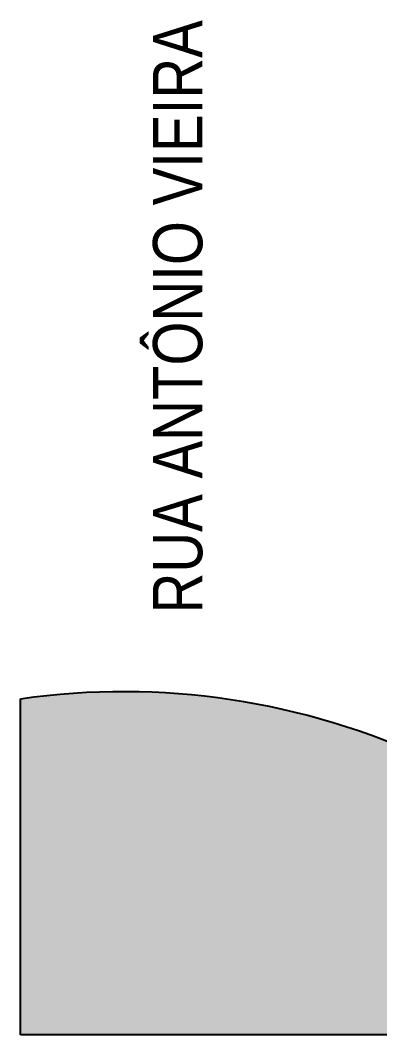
# Model space of a CAD drawing. Header units: metres. Extents: x -9138 to -7768, y 20 to 184.
# Drawn here: x -9085.946 to -9085.072, y 20.33 to 22.798 of the extents above; entities that cross this region are included whole.
import ezdxf
from ezdxf.enums import TextEntityAlignment as Align

# ---------------------------------------------------------------- set-up
doc = ezdxf.new("R2010")
doc.units = ezdxf.units.M
for name, color, linetype in [('ARQ-DIM EMBASAM', 2, 'Continuous'), ('CTE ELEV$0$ARQ-AUX', 7, 'Continuous'), ('CTE ELEV$0$ARQ-AUX2', 2, 'Continuous'), ('CTE ELEV$0$ARQ-TXT', 2, 'Continuous')]:
    doc.layers.add(name, color=color, linetype=linetype)
doc.styles.add('CTE ELEV$0$Adesa', font='ARIALN.TTF')

# ---------------------------------------------------------------- blocks, each defined once
blk = doc.blocks.new('CTE ELEV')
at = {"layer": 'CTE ELEV$0$ARQ-AUX'}
h = blk.add_hatch(dxfattribs=at)
h.set_pattern_fill('EARTH', color=8, scale=0.1)
edge = h.paths.add_edge_path()
edge.add_line((-8985.5736, 21.1977), (-9063.4352, 21.158))
edge.add_line((-9063.4352, 21.158), (-9063.4352, 21.1579))
edge.add_line((-9063.4352, 21.1579), (-9063.6252, 21.1579))
edge.add_line((-9063.6252, 21.1579), (-9084.9452, 21.147))
edge.add_line((-9084.9452, 21.147), (-9084.9452, 20.997))
edge.add_arc((-9085.6952, 19.4053), 1.7595, 64.77, 98.1685)
edge.add_line((-9085.9452, 21.147), (-9085.9452, 20.3302))
edge.add_line((-9085.9452, 20.3302), (-8979.5671, 20.3302))
edge.add_line((-8979.5671, 20.3302), (-8979.5671, 21.2))
edge.add_line((-8979.5671, 21.2), (-8981.0249, 21.2))
edge.add_line((-8981.0249, 21.2), (-8981.0269, 21.1988))
edge.add_line((-8981.0269, 21.1988), (-8985.5756, 21.1988))
edge.add_line((-8985.5756, 21.1988), (-8985.5736, 21.1977))
blk.add_lwpolyline([(-8979.5671, 21.2), (-8979.5671, 20.3302), (-9085.9452, 20.3302), (-9085.9452, 21.147)], dxfattribs=at)
at = {"layer": 'CTE ELEV$0$ARQ-AUX2'}
blk.add_arc((-9085.6952, 19.4053), 1.7595, 64.77, 98.1685, dxfattribs=at)
at = {"layer": 'CTE ELEV$0$ARQ-TXT', "style": 'CTE ELEV$0$Adesa'}
blk.add_text('RUA ANTÔNIO VIEIRA', height=0.12, rotation=90, dxfattribs=at).set_placement((-9085.5032, 22.0769, -0.0353), align=Align.CENTER)

msp = doc.modelspace()

# ---------------------------------------------------------------- block references
at = {"layer": 'ARQ-DIM EMBASAM'}
msp.add_blockref('CTE ELEV', (0, 0), dxfattribs=at)

doc.saveas('drawing.dxf')
